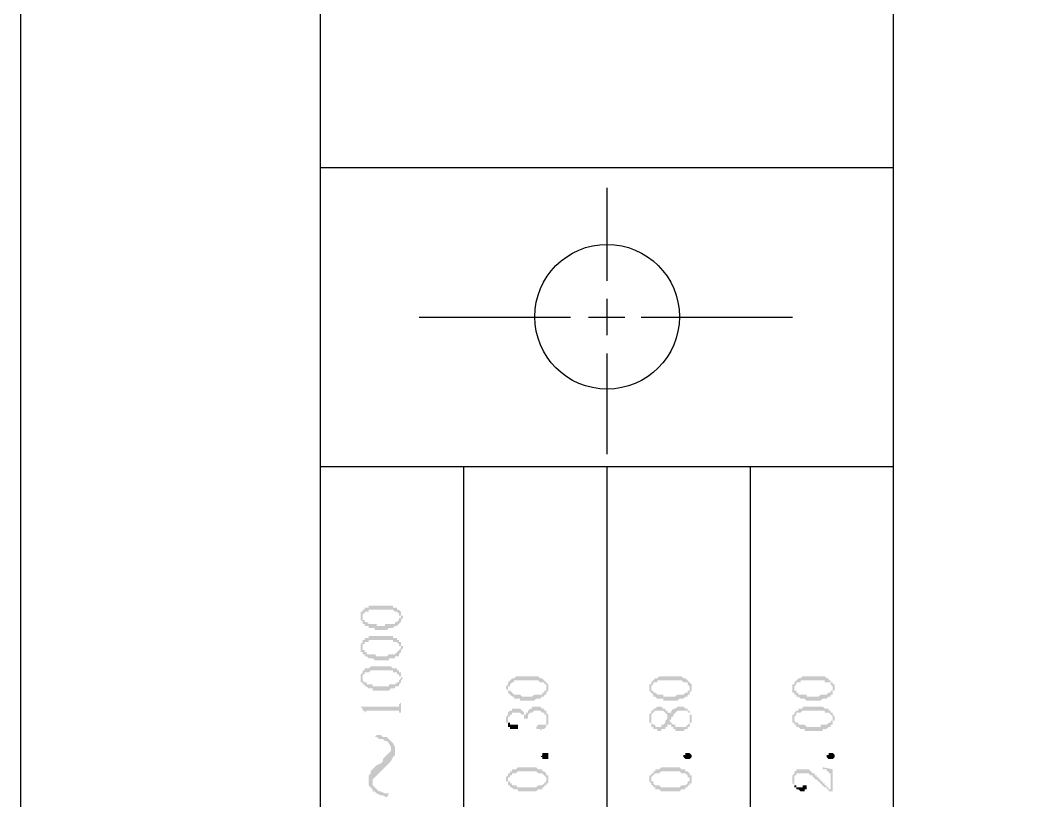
# Model space of a CAD drawing. Header units: millimetres. Extents: x 1233 to 2351, y 1180 to 1535.
# Drawn here: x 1477.96 to 1500.85, y 1349.07 to 1366.5 of the extents above; entities that cross this region are included whole.
import ezdxf

# ---------------------------------------------------------------- set-up
doc = ezdxf.new("R2010")
doc.units = ezdxf.units.MM

msp = doc.modelspace()

# ---------------------------------------------------------------- hatches: boundary and pattern name
at = {"transparency": 33554559}
for points in [[(1485.57092, 1353.14951), (1485.57092, 1353.10438), (1485.57092, 1353.10438), (1485.61605, 1353.05924), (1485.61605, 1353.19464), (1485.61605, 1353.23977), (1485.66118, 1353.23977), (1485.66118, 1353.28491), (1485.75145, 1353.28491), (1485.75145, 1353.33004), (1486.29303, 1353.33004), (1486.33817, 1353.28491), (1486.3833, 1353.28491), (1486.42843, 1353.23977), (1486.42843, 1353.19464), (1486.47356, 1353.19464), (1486.47356, 1353.14951), (1486.47356, 1353.28491), (1486.42843, 1353.33004), (1486.3833, 1353.33004), (1486.3833, 1353.37517), (1486.29303, 1353.37517), (1486.29303, 1353.4203), (1485.75145, 1353.4203), (1485.75145, 1353.37517), (1485.66118, 1353.37517), (1485.66118, 1353.33004), (1485.61605, 1353.33004), (1485.61605, 1353.28491), (1485.57092, 1353.28491), (1485.57092, 1353.23977), (1485.57092, 1353.19464)], [(1485.61605, 1353.05924), (1485.61605, 1353.01411), (1485.66118, 1353.01411), (1485.66118, 1352.96898), (1485.75145, 1352.96898), (1485.75145, 1352.92385), (1485.88684, 1352.92385), (1485.88684, 1352.87872), (1486.15764, 1352.87872), (1486.20277, 1352.92385), (1486.29303, 1352.92385), (1486.33817, 1352.96898), (1486.3833, 1352.96898), (1486.42843, 1353.01411), (1486.42843, 1353.01411), (1486.47356, 1353.05924), (1486.47356, 1353.10438), (1486.47356, 1353.10438), (1486.51869, 1353.14951), (1486.51869, 1353.19464), (1486.47356, 1353.19464), (1486.47356, 1353.23977), (1486.47356, 1353.28491), (1486.47356, 1353.14951), (1486.42843, 1353.14951), (1486.42843, 1353.10438), (1486.42843, 1353.10438), (1486.3833, 1353.05924), (1486.33817, 1353.05924), (1486.33817, 1353.01411), (1486.1125, 1353.01411), (1486.1125, 1352.96898), (1485.93198, 1352.96898), (1485.93198, 1353.01411), (1485.75145, 1353.01411), (1485.70631, 1353.05924), (1485.66118, 1353.05924), (1485.66118, 1353.10438), (1485.61605, 1353.10438), (1485.61605, 1353.14951), (1485.61605, 1353.14951)], [(1485.57092, 1352.47253), (1485.57092, 1352.38226), (1485.61605, 1352.38226), (1485.61605, 1352.47253), (1485.61605, 1352.51766), (1485.61605, 1352.56279), (1485.66118, 1352.56279), (1485.66118, 1352.60792), (1485.75145, 1352.60792), (1485.75145, 1352.65306), (1486.29303, 1352.65306), (1486.29303, 1352.60792), (1486.3833, 1352.60792), (1486.42843, 1352.56279), (1486.42843, 1352.51766), (1486.47356, 1352.51766), (1486.47356, 1352.47253), (1486.47356, 1352.60792), (1486.42843, 1352.60792), (1486.42843, 1352.65306), (1486.3833, 1352.65306), (1486.3833, 1352.69819), (1486.29303, 1352.69819), (1486.29303, 1352.74332), (1485.75145, 1352.74332), (1485.75145, 1352.69819), (1485.66118, 1352.69819), (1485.66118, 1352.65306), (1485.61605, 1352.65306), (1485.61605, 1352.60792), (1485.61605, 1352.60792), (1485.57092, 1352.56279), (1485.57092, 1352.51766), (1485.57092, 1352.51766)], [(1485.61605, 1352.38226), (1485.61605, 1352.33713), (1485.66118, 1352.33713), (1485.66118, 1352.292), (1485.70631, 1352.292), (1485.75145, 1352.24687), (1485.84171, 1352.24687), (1485.88684, 1352.20173), (1486.20277, 1352.20173), (1486.20277, 1352.24687), (1486.33817, 1352.24687), (1486.33817, 1352.292), (1486.42843, 1352.292), (1486.42843, 1352.33713), (1486.42843, 1352.33713), (1486.47356, 1352.38226), (1486.47356, 1352.42739), (1486.47356, 1352.42739), (1486.51869, 1352.47253), (1486.51869, 1352.51766), (1486.47356, 1352.51766), (1486.47356, 1352.56279), (1486.47356, 1352.60792), (1486.47356, 1352.47253), (1486.47356, 1352.47253), (1486.42843, 1352.42739), (1486.42843, 1352.42739), (1486.3833, 1352.38226), (1486.3833, 1352.38226), (1486.33817, 1352.33713), (1486.20277, 1352.33713), (1486.15764, 1352.292), (1485.93198, 1352.292), (1485.88684, 1352.33713), (1485.70631, 1352.33713), (1485.70631, 1352.38226), (1485.66118, 1352.38226), (1485.66118, 1352.42739), (1485.61605, 1352.42739), (1485.61605, 1352.47253), (1485.61605, 1352.47253)], [(1485.57092, 1351.79554), (1485.57092, 1351.75041), (1485.57092, 1351.70528), (1485.61605, 1351.70528), (1485.61605, 1351.66015), (1485.61605, 1351.79554), (1485.61605, 1351.84068), (1485.61605, 1351.88581), (1485.66118, 1351.88581), (1485.66118, 1351.93094), (1485.75145, 1351.93094), (1485.79658, 1351.97607), (1486.29303, 1351.97607), (1486.29303, 1351.93094), (1486.3833, 1351.93094), (1486.3833, 1351.88581), (1486.42843, 1351.88581), (1486.42843, 1351.84068), (1486.47356, 1351.84068), (1486.47356, 1351.79554), (1486.47356, 1351.93094), (1486.42843, 1351.93094), (1486.42843, 1351.97607), (1486.3833, 1351.97607), (1486.3833, 1352.0212), (1486.29303, 1352.0212), (1486.2479, 1352.06634), (1485.79658, 1352.06634), (1485.75145, 1352.0212), (1485.66118, 1352.0212), (1485.66118, 1351.97607), (1485.61605, 1351.97607), (1485.61605, 1351.93094), (1485.61605, 1351.93094), (1485.57092, 1351.88581), (1485.57092, 1351.84068), (1485.57092, 1351.84068)], [(1485.61605, 1351.66015), (1485.66118, 1351.66015), (1485.66118, 1351.61502), (1485.70631, 1351.61502), (1485.75145, 1351.56988), (1485.84171, 1351.56988), (1485.84171, 1351.52475), (1486.20277, 1351.52475), (1486.2479, 1351.56988), (1486.33817, 1351.56988), (1486.33817, 1351.61502), (1486.42843, 1351.61502), (1486.42843, 1351.66015), (1486.42843, 1351.66015), (1486.47356, 1351.70528), (1486.47356, 1351.75041), (1486.47356, 1351.75041), (1486.51869, 1351.79554), (1486.51869, 1351.79554), (1486.47356, 1351.84068), (1486.47356, 1351.88581), (1486.47356, 1351.93094), (1486.47356, 1351.79554), (1486.47356, 1351.79554), (1486.42843, 1351.75041), (1486.42843, 1351.70528), (1486.3833, 1351.70528), (1486.33817, 1351.66015), (1486.20277, 1351.66015), (1486.20277, 1351.61502), (1485.84171, 1351.61502), (1485.84171, 1351.66015), (1485.70631, 1351.66015), (1485.70631, 1351.70528), (1485.66118, 1351.70528), (1485.61605, 1351.75041), (1485.61605, 1351.79554), (1485.61605, 1351.79554)], [(1488.82043, 1351.56988), (1488.82043, 1351.56988), (1488.86557, 1351.52475), (1488.86557, 1351.47962), (1488.86557, 1351.56988), (1488.86557, 1351.61502), (1488.9107, 1351.61502), (1488.9107, 1351.66015), (1488.9107, 1351.66015), (1488.95583, 1351.70528), (1489.00096, 1351.70528), (1489.00096, 1351.75041), (1489.54255, 1351.75041), (1489.58768, 1351.70528), (1489.67795, 1351.70528), (1489.67795, 1351.66015), (1489.72308, 1351.66015), (1489.72308, 1351.61502), (1489.72308, 1351.56988), (1489.72308, 1351.70528), (1489.72308, 1351.70528), (1489.67795, 1351.75041), (1489.67795, 1351.75041), (1489.63281, 1351.79554), (1489.58768, 1351.79554), (1489.54255, 1351.84068), (1489.0461, 1351.84068), (1489.00096, 1351.79554), (1488.95583, 1351.79554), (1488.9107, 1351.75041), (1488.9107, 1351.75041), (1488.86557, 1351.70528), (1488.86557, 1351.66015), (1488.86557, 1351.66015), (1488.82043, 1351.61502), (1488.82043, 1351.61502)], [(1492.02482, 1351.56988), (1492.02482, 1351.52475), (1492.06995, 1351.47962), (1492.06995, 1351.56988), (1492.06995, 1351.61502), (1492.06995, 1351.61502), (1492.11508, 1351.66015), (1492.11508, 1351.70528), (1492.20535, 1351.70528), (1492.20535, 1351.75041), (1492.74693, 1351.75041), (1492.79207, 1351.70528), (1492.88233, 1351.70528), (1492.88233, 1351.66015), (1492.88233, 1351.66015), (1492.92746, 1351.61502), (1492.92746, 1351.56988), (1492.92746, 1351.70528), (1492.92746, 1351.70528), (1492.88233, 1351.75041), (1492.88233, 1351.75041), (1492.8372, 1351.79554), (1492.79207, 1351.79554), (1492.74693, 1351.84068), (1492.25048, 1351.84068), (1492.20535, 1351.79554), (1492.16022, 1351.79554), (1492.11508, 1351.75041), (1492.11508, 1351.75041), (1492.06995, 1351.70528), (1492.06995, 1351.66015), (1492.02482, 1351.66015), (1492.02482, 1351.61502), (1492.02482, 1351.61502)], [(1495.2292, 1351.56988), (1495.2292, 1351.47962), (1495.27434, 1351.47962), (1495.27434, 1351.56988), (1495.27434, 1351.61502), (1495.27434, 1351.61502), (1495.31947, 1351.66015), (1495.31947, 1351.70528), (1495.40973, 1351.70528), (1495.40973, 1351.75041), (1495.95132, 1351.75041), (1495.95132, 1351.70528), (1496.08671, 1351.70528), (1496.08671, 1351.66015), (1496.08671, 1351.66015), (1496.13185, 1351.61502), (1496.13185, 1351.56988), (1496.13185, 1351.70528), (1496.08671, 1351.70528), (1496.08671, 1351.75041), (1496.04158, 1351.75041), (1496.04158, 1351.79554), (1495.99645, 1351.79554), (1495.95132, 1351.84068), (1495.45486, 1351.84068), (1495.40973, 1351.79554), (1495.3646, 1351.79554), (1495.31947, 1351.75041), (1495.31947, 1351.75041), (1495.27434, 1351.70528), (1495.27434, 1351.66015), (1495.2292, 1351.66015), (1495.2292, 1351.61502), (1495.2292, 1351.61502)], [(1488.86557, 1351.47962), (1488.9107, 1351.43449), (1488.9107, 1351.43449), (1488.95583, 1351.38935), (1489.00096, 1351.38935), (1489.00096, 1351.34422), (1489.13636, 1351.34422), (1489.13636, 1351.29909), (1489.45229, 1351.29909), (1489.49742, 1351.34422), (1489.58768, 1351.34422), (1489.63281, 1351.38935), (1489.67795, 1351.38935), (1489.67795, 1351.43449), (1489.72308, 1351.43449), (1489.72308, 1351.47962), (1489.72308, 1351.47962), (1489.76821, 1351.52475), (1489.76821, 1351.56988), (1489.76821, 1351.61502), (1489.76821, 1351.66015), (1489.76821, 1351.66015), (1489.72308, 1351.70528), (1489.72308, 1351.56988), (1489.72308, 1351.52475), (1489.67795, 1351.52475), (1489.67795, 1351.47962), (1489.63281, 1351.47962), (1489.63281, 1351.43449), (1489.45229, 1351.43449), (1489.40715, 1351.38935), (1489.18149, 1351.38935), (1489.13636, 1351.43449), (1489.00096, 1351.43449), (1488.95583, 1351.47962), (1488.95583, 1351.47962), (1488.9107, 1351.52475), (1488.86557, 1351.52475), (1488.86557, 1351.56988), (1488.86557, 1351.56988)], [(1492.06995, 1351.47962), (1492.11508, 1351.43449), (1492.11508, 1351.38935), (1492.16022, 1351.38935), (1492.20535, 1351.34422), (1492.34074, 1351.34422), (1492.34074, 1351.29909), (1492.65667, 1351.29909), (1492.7018, 1351.34422), (1492.79207, 1351.34422), (1492.8372, 1351.38935), (1492.88233, 1351.38935), (1492.88233, 1351.43449), (1492.92746, 1351.43449), (1492.92746, 1351.47962), (1492.92746, 1351.47962), (1492.97259, 1351.52475), (1492.97259, 1351.56988), (1492.97259, 1351.61502), (1492.97259, 1351.66015), (1492.97259, 1351.66015), (1492.92746, 1351.70528), (1492.92746, 1351.56988), (1492.92746, 1351.52475), (1492.88233, 1351.52475), (1492.88233, 1351.47962), (1492.8372, 1351.47962), (1492.79207, 1351.43449), (1492.65667, 1351.43449), (1492.61154, 1351.38935), (1492.34074, 1351.38935), (1492.34074, 1351.43449), (1492.20535, 1351.43449), (1492.16022, 1351.47962), (1492.11508, 1351.47962), (1492.11508, 1351.52475), (1492.06995, 1351.52475), (1492.06995, 1351.56988), (1492.06995, 1351.56988)], [(1495.27434, 1351.47962), (1495.27434, 1351.43449), (1495.31947, 1351.43449), (1495.31947, 1351.38935), (1495.3646, 1351.38935), (1495.40973, 1351.34422), (1495.5, 1351.34422), (1495.54513, 1351.29909), (1495.86105, 1351.29909), (1495.90619, 1351.34422), (1495.99645, 1351.34422), (1496.04158, 1351.38935), (1496.08671, 1351.38935), (1496.08671, 1351.43449), (1496.13185, 1351.43449), (1496.13185, 1351.47962), (1496.13185, 1351.52475), (1496.17698, 1351.52475), (1496.17698, 1351.56988), (1496.17698, 1351.61502), (1496.17698, 1351.66015), (1496.13185, 1351.66015), (1496.13185, 1351.70528), (1496.13185, 1351.56988), (1496.13185, 1351.52475), (1496.08671, 1351.52475), (1496.08671, 1351.47962), (1496.04158, 1351.47962), (1495.99645, 1351.43449), (1495.86105, 1351.43449), (1495.81592, 1351.38935), (1495.54513, 1351.38935), (1495.54513, 1351.43449), (1495.3646, 1351.43449), (1495.3646, 1351.47962), (1495.31947, 1351.47962), (1495.31947, 1351.52475), (1495.27434, 1351.52475), (1495.27434, 1351.56988), (1495.27434, 1351.56988)], [(1485.57092, 1351.16369), (1485.57092, 1351.16369), (1485.61605, 1351.11856), (1485.61605, 1351.07343), (1485.66118, 1351.07343), (1485.66118, 1351.0283), (1485.66118, 1350.93803), (1485.66118, 1351.0283), (1485.70631, 1351.07343), (1486.42843, 1351.07343), (1486.42843, 1351.0283), (1486.47356, 1351.0283), (1486.47356, 1350.93803), (1486.47356, 1351.34422), (1486.47356, 1351.25396), (1486.47356, 1351.25396), (1486.42843, 1351.20883), (1486.42843, 1351.16369), (1486.3833, 1351.16369)], [(1488.82043, 1350.8929), (1488.82043, 1350.80264), (1488.86557, 1350.80264), (1488.86557, 1350.7575), (1488.86557, 1350.8929), (1488.86557, 1350.93803), (1488.9107, 1350.93803), (1488.9107, 1350.98316), (1488.95583, 1350.98316), (1488.95583, 1351.0283), (1489.13636, 1351.0283), (1489.18149, 1350.98316), (1489.22662, 1350.98316), (1489.22662, 1350.93803), (1489.22662, 1350.8929), (1489.27176, 1350.8929), (1489.27176, 1350.80264), (1489.27176, 1350.8929), (1489.31689, 1350.8929), (1489.31689, 1350.93803), (1489.31689, 1350.98316), (1489.31689, 1350.98316), (1489.36202, 1351.0283), (1489.40715, 1351.0283), (1489.45229, 1351.07343), (1489.58768, 1351.07343), (1489.63281, 1351.0283), (1489.67795, 1351.0283), (1489.67795, 1350.98316), (1489.72308, 1350.98316), (1489.72308, 1350.93803), (1489.72308, 1350.84777), (1489.72308, 1351.0283), (1489.72308, 1351.07343), (1489.67795, 1351.07343), (1489.67795, 1351.11856), (1489.63281, 1351.11856), (1489.58768, 1351.16369), (1489.40715, 1351.16369), (1489.40715, 1351.11856), (1489.36202, 1351.11856), (1489.31689, 1351.07343), (1489.31689, 1351.0283), (1489.27176, 1351.0283), (1489.27176, 1350.93803), (1489.27176, 1350.98316), (1489.22662, 1350.98316), (1489.22662, 1351.0283), (1489.22662, 1351.0283), (1489.18149, 1351.07343), (1489.18149, 1351.07343), (1489.13636, 1351.11856), (1488.95583, 1351.11856), (1488.95583, 1351.07343), (1488.9107, 1351.07343), (1488.86557, 1351.0283), (1488.86557, 1350.98316), (1488.86557, 1350.98316), (1488.82043, 1350.93803), (1488.82043, 1350.93803)], [(1492.02482, 1350.8929), (1492.02482, 1350.80264), (1492.06995, 1350.80264), (1492.06995, 1350.7575), (1492.06995, 1350.71237), (1492.11508, 1350.71237), (1492.11508, 1350.66724), (1492.20535, 1350.66724), (1492.20535, 1350.62211), (1492.29561, 1350.62211), (1492.29561, 1350.66724), (1492.38588, 1350.66724), (1492.38588, 1350.71237), (1492.43101, 1350.71237), (1492.43101, 1350.7575), (1492.47614, 1350.7575), (1492.47614, 1350.80264), (1492.47614, 1350.7575), (1492.47614, 1350.84777), (1492.47614, 1350.84777), (1492.52127, 1350.8929), (1492.52127, 1350.93803), (1492.56641, 1350.93803), (1492.56641, 1350.98316), (1492.56641, 1350.98316), (1492.61154, 1351.0283), (1492.61154, 1351.0283), (1492.65667, 1351.07343), (1492.88233, 1351.07343), (1492.88233, 1351.0283), (1492.92746, 1351.0283), (1492.92746, 1350.93803), (1492.92746, 1350.7575), (1492.92746, 1350.80264), (1492.97259, 1350.80264), (1492.97259, 1350.84777), (1492.97259, 1350.93803), (1492.97259, 1350.98316), (1492.92746, 1350.98316), (1492.92746, 1351.0283), (1492.92746, 1351.07343), (1492.88233, 1351.07343), (1492.88233, 1351.11856), (1492.8372, 1351.11856), (1492.79207, 1351.16369), (1492.65667, 1351.16369), (1492.61154, 1351.11856), (1492.56641, 1351.11856), (1492.52127, 1351.07343), (1492.52127, 1351.0283), (1492.47614, 1351.0283), (1492.47614, 1350.98316), (1492.47614, 1351.0283), (1492.43101, 1350.93803), (1492.43101, 1350.8929), (1492.43101, 1350.8929), (1492.38588, 1350.84777), (1492.38588, 1350.80264), (1492.38588, 1350.80264), (1492.34074, 1350.7575), (1492.29561, 1350.7575), (1492.29561, 1350.71237), (1492.16022, 1350.71237), (1492.16022, 1350.7575), (1492.11508, 1350.7575), (1492.06995, 1350.80264), (1492.06995, 1350.84777), (1492.06995, 1351.0283), (1492.06995, 1351.0283), (1492.02482, 1350.98316), (1492.02482, 1350.93803), (1492.02482, 1350.93803)], [(1492.06995, 1351.0283), (1492.06995, 1350.8929), (1492.06995, 1350.93803), (1492.06995, 1350.98316), (1492.06995, 1350.98316), (1492.11508, 1351.0283), (1492.11508, 1351.0283), (1492.16022, 1351.07343), (1492.34074, 1351.07343), (1492.38588, 1351.0283), (1492.38588, 1351.0283), (1492.43101, 1350.98316), (1492.43101, 1350.93803), (1492.47614, 1351.0283), (1492.43101, 1351.0283), (1492.43101, 1351.07343), (1492.38588, 1351.07343), (1492.38588, 1351.11856), (1492.34074, 1351.11856), (1492.29561, 1351.16369), (1492.20535, 1351.16369), (1492.16022, 1351.11856), (1492.11508, 1351.11856), (1492.11508, 1351.07343), (1492.06995, 1351.07343)], [(1495.2292, 1350.8929), (1495.2292, 1350.84777), (1495.2292, 1350.80264), (1495.27434, 1350.80264), (1495.27434, 1350.7575), (1495.27434, 1350.8929), (1495.27434, 1350.93803), (1495.27434, 1350.93803), (1495.31947, 1350.98316), (1495.31947, 1351.0283), (1495.40973, 1351.0283), (1495.45486, 1351.07343), (1495.95132, 1351.07343), (1495.95132, 1351.0283), (1496.04158, 1351.0283), (1496.08671, 1350.98316), (1496.08671, 1350.98316), (1496.13185, 1350.93803), (1496.13185, 1350.8929), (1496.13185, 1351.0283), (1496.08671, 1351.0283), (1496.08671, 1351.07343), (1496.04158, 1351.07343), (1496.04158, 1351.11856), (1495.95132, 1351.11856), (1495.90619, 1351.16369), (1495.45486, 1351.16369), (1495.45486, 1351.11856), (1495.3646, 1351.11856), (1495.3646, 1351.07343), (1495.31947, 1351.07343), (1495.27434, 1351.0283), (1495.27434, 1350.98316), (1495.2292, 1350.98316), (1495.2292, 1350.93803), (1495.2292, 1350.93803)], [(1489.49742, 1350.71237), (1489.49742, 1350.66724), (1489.58768, 1350.66724), (1489.58768, 1350.62211), (1489.58768, 1350.62211), (1489.63281, 1350.66724), (1489.67795, 1350.66724), (1489.72308, 1350.71237), (1489.72308, 1350.7575), (1489.76821, 1350.7575), (1489.76821, 1350.80264), (1489.76821, 1350.8929), (1489.76821, 1350.93803), (1489.76821, 1350.98316), (1489.76821, 1350.98316), (1489.72308, 1351.0283), (1489.72308, 1350.84777), (1489.72308, 1350.7575), (1489.54255, 1350.7575)], [(1492.47614, 1350.7575), (1492.52127, 1350.7575), (1492.52127, 1350.71237), (1492.56641, 1350.71237), (1492.56641, 1350.66724), (1492.61154, 1350.66724), (1492.61154, 1350.62211), (1492.79207, 1350.62211), (1492.8372, 1350.66724), (1492.88233, 1350.66724), (1492.88233, 1350.71237), (1492.92746, 1350.71237), (1492.92746, 1350.7575), (1492.92746, 1350.8929), (1492.92746, 1350.80264), (1492.92746, 1350.80264), (1492.88233, 1350.7575), (1492.88233, 1350.7575), (1492.8372, 1350.71237), (1492.61154, 1350.71237), (1492.61154, 1350.7575), (1492.56641, 1350.7575), (1492.52127, 1350.80264), (1492.52127, 1350.80264), (1492.47614, 1350.84777)], [(1495.27434, 1350.7575), (1495.31947, 1350.7575), (1495.31947, 1350.71237), (1495.3646, 1350.71237), (1495.40973, 1350.66724), (1495.5, 1350.66724), (1495.5, 1350.62211), (1495.90619, 1350.62211), (1495.90619, 1350.66724), (1495.99645, 1350.66724), (1496.04158, 1350.71237), (1496.08671, 1350.71237), (1496.08671, 1350.7575), (1496.13185, 1350.7575), (1496.13185, 1350.80264), (1496.13185, 1350.84777), (1496.17698, 1350.84777), (1496.17698, 1350.8929), (1496.17698, 1350.93803), (1496.17698, 1350.93803), (1496.13185, 1350.98316), (1496.13185, 1351.0283), (1496.13185, 1350.8929), (1496.13185, 1350.84777), (1496.08671, 1350.84777), (1496.08671, 1350.80264), (1496.04158, 1350.80264), (1495.99645, 1350.7575), (1495.86105, 1350.7575), (1495.86105, 1350.71237), (1495.54513, 1350.71237), (1495.5, 1350.7575), (1495.3646, 1350.7575), (1495.3646, 1350.80264), (1495.31947, 1350.80264), (1495.27434, 1350.84777), (1495.27434, 1350.8929), (1495.27434, 1350.8929)], [(1488.86557, 1350.7575), (1488.86557, 1350.71237), (1488.9107, 1350.71237), (1488.9107, 1350.66724), (1489.09123, 1350.66724), (1489.09123, 1350.71237), (1489.09123, 1350.7575), (1488.9107, 1350.7575), (1488.9107, 1350.80264), (1488.86557, 1350.80264), (1488.86557, 1350.84777), (1488.86557, 1350.84777)], [(1485.88684, 1350.48671), (1485.93198, 1350.48671), (1485.97711, 1350.44158), (1486.06737, 1350.44158), (1486.1125, 1350.39645), (1486.15764, 1350.39645), (1486.20277, 1350.35131), (1486.2479, 1350.26105), (1486.2479, 1349.94512), (1486.2479, 1349.94512), (1486.29303, 1350.03539), (1486.33817, 1350.08052), (1486.33817, 1350.26105), (1486.29303, 1350.35131), (1486.2479, 1350.39645), (1486.2479, 1350.39645), (1486.20277, 1350.44158), (1486.15764, 1350.48671), (1486.06737, 1350.48671), (1486.02224, 1350.53184), (1485.93198, 1350.53184)], [(1485.75145, 1349.4938), (1485.75145, 1349.40354), (1485.79658, 1349.35841), (1485.84171, 1349.31327), (1485.84171, 1349.4938), (1485.84171, 1349.53894), (1485.88684, 1349.58407), (1485.93198, 1349.6292), (1485.97711, 1349.67433), (1486.02224, 1349.71946), (1486.06737, 1349.7646), (1486.1125, 1349.80973), (1486.15764, 1349.85486), (1486.15764, 1349.85486), (1486.20277, 1349.89999), (1486.2479, 1349.94512), (1486.2479, 1350.21592), (1486.2479, 1350.17079), (1486.20277, 1350.12565), (1486.15764, 1350.08052), (1486.1125, 1350.03539), (1486.06737, 1349.99026), (1486.06737, 1349.94512), (1486.02224, 1349.89999), (1485.93198, 1349.85486), (1485.93198, 1349.85486), (1485.88684, 1349.80973), (1485.84171, 1349.7646), (1485.79658, 1349.71946), (1485.79658, 1349.67433), (1485.75145, 1349.6292), (1485.75145, 1349.58407)], [(1489.76821, 1350.03539), (1489.76821, 1349.99026), (1489.63281, 1349.99026), (1489.63281, 1350.03539), (1489.58768, 1350.03539), (1489.63281, 1350.08052), (1489.63281, 1350.12565), (1489.76821, 1350.12565), (1489.76821, 1350.08052), (1489.76821, 1350.03539)], [(1492.97259, 1350.03539), (1492.97259, 1350.03539), (1492.92746, 1349.99026), (1492.8372, 1349.99026), (1492.79207, 1350.03539), (1492.79207, 1350.08052), (1492.8372, 1350.08052), (1492.8372, 1350.12565), (1492.92746, 1350.12565), (1492.97259, 1350.08052), (1492.97259, 1350.03539)], [(1496.17698, 1350.03539), (1496.17698, 1350.03539), (1496.13185, 1349.99026), (1496.04158, 1349.99026), (1495.99645, 1350.03539), (1495.99645, 1350.08052), (1496.04158, 1350.08052), (1496.04158, 1350.12565), (1496.13185, 1350.12565), (1496.17698, 1350.08052), (1496.17698, 1350.03539)], [(1488.82043, 1349.53894), (1488.82043, 1349.4938), (1488.86557, 1349.4938), (1488.86557, 1349.44867), (1488.86557, 1349.40354), (1488.86557, 1349.53894), (1488.86557, 1349.58407), (1488.9107, 1349.58407), (1488.9107, 1349.6292), (1488.95583, 1349.6292), (1488.95583, 1349.67433), (1489.0461, 1349.67433), (1489.09123, 1349.71946), (1489.49742, 1349.71946), (1489.54255, 1349.67433), (1489.63281, 1349.67433), (1489.67795, 1349.6292), (1489.67795, 1349.6292), (1489.72308, 1349.58407), (1489.72308, 1349.53894), (1489.72308, 1349.67433), (1489.72308, 1349.67433), (1489.67795, 1349.71946), (1489.63281, 1349.71946), (1489.63281, 1349.7646), (1489.54255, 1349.7646), (1489.49742, 1349.80973), (1489.09123, 1349.80973), (1489.0461, 1349.7646), (1488.95583, 1349.7646), (1488.95583, 1349.71946), (1488.9107, 1349.71946), (1488.9107, 1349.67433), (1488.86557, 1349.67433), (1488.86557, 1349.6292), (1488.86557, 1349.6292), (1488.82043, 1349.58407), (1488.82043, 1349.58407)], [(1492.02482, 1349.53894), (1492.02482, 1349.4938), (1492.02482, 1349.4938), (1492.06995, 1349.44867), (1492.06995, 1349.40354), (1492.06995, 1349.53894), (1492.06995, 1349.58407), (1492.06995, 1349.58407), (1492.11508, 1349.6292), (1492.11508, 1349.6292), (1492.16022, 1349.67433), (1492.25048, 1349.67433), (1492.29561, 1349.71946), (1492.7018, 1349.71946), (1492.74693, 1349.67433), (1492.8372, 1349.67433), (1492.88233, 1349.6292), (1492.88233, 1349.58407), (1492.92746, 1349.58407), (1492.92746, 1349.53894), (1492.92746, 1349.67433), (1492.92746, 1349.67433), (1492.88233, 1349.71946), (1492.8372, 1349.71946), (1492.8372, 1349.7646), (1492.74693, 1349.7646), (1492.7018, 1349.80973), (1492.29561, 1349.80973), (1492.25048, 1349.7646), (1492.16022, 1349.7646), (1492.16022, 1349.71946), (1492.11508, 1349.71946), (1492.11508, 1349.67433), (1492.06995, 1349.67433), (1492.06995, 1349.6292), (1492.02482, 1349.6292), (1492.02482, 1349.58407), (1492.02482, 1349.58407)], [(1495.2292, 1349.53894), (1495.2292, 1349.4938), (1495.2292, 1349.44867), (1495.2292, 1349.44867), (1495.27434, 1349.40354), (1495.27434, 1349.53894), (1495.27434, 1349.6292), (1495.31947, 1349.6292), (1495.31947, 1349.67433), (1495.59026, 1349.67433), (1495.63539, 1349.6292), (1495.68052, 1349.6292), (1495.68052, 1349.58407), (1495.72566, 1349.58407), (1495.72566, 1349.53894), (1495.77079, 1349.53894), (1495.81592, 1349.4938), (1495.81592, 1349.4938), (1495.86105, 1349.44867), (1495.86105, 1349.44867), (1495.90619, 1349.40354), (1495.90619, 1349.40354), (1495.95132, 1349.35841), (1495.99645, 1349.35841), (1495.99645, 1349.31327), (1496.04158, 1349.31327), (1496.04158, 1349.26814), (1496.08671, 1349.26814), (1496.08671, 1349.31327), (1496.04158, 1349.31327), (1496.04158, 1349.35841), (1495.99645, 1349.35841), (1495.99645, 1349.40354), (1495.95132, 1349.40354), (1495.95132, 1349.44867), (1495.90619, 1349.44867), (1495.90619, 1349.4938), (1495.86105, 1349.4938), (1495.86105, 1349.53894), (1495.81592, 1349.53894), (1495.81592, 1349.58407), (1495.77079, 1349.58407), (1495.77079, 1349.6292), (1495.72566, 1349.6292), (1495.72566, 1349.67433), (1495.68052, 1349.67433), (1495.63539, 1349.71946), (1495.63539, 1349.71946), (1495.59026, 1349.7646), (1495.31947, 1349.7646), (1495.31947, 1349.71946), (1495.27434, 1349.71946), (1495.27434, 1349.67433), (1495.27434, 1349.67433), (1495.2292, 1349.6292), (1495.2292, 1349.58407), (1495.2292, 1349.58407)], [(1495.90619, 1349.80973), (1495.90619, 1349.7646), (1495.99645, 1349.7646), (1495.99645, 1349.71946), (1496.04158, 1349.71946), (1496.04158, 1349.67433), (1496.08671, 1349.67433), (1496.08671, 1349.26814), (1496.13185, 1349.26814), (1496.13185, 1349.7646)], [(1485.84171, 1349.31327), (1485.84171, 1349.26814), (1485.88684, 1349.26814), (1485.93198, 1349.22301), (1486.02224, 1349.17788), (1486.06737, 1349.17788), (1486.15764, 1349.13275), (1486.20277, 1349.22301), (1486.1125, 1349.22301), (1486.02224, 1349.26814), (1485.97711, 1349.26814), (1485.93198, 1349.31327), (1485.93198, 1349.31327), (1485.88684, 1349.35841), (1485.84171, 1349.40354), (1485.84171, 1349.4938)], [(1488.86557, 1349.40354), (1488.9107, 1349.40354), (1488.9107, 1349.35841), (1488.95583, 1349.35841), (1489.00096, 1349.31327), (1489.09123, 1349.31327), (1489.09123, 1349.26814), (1489.49742, 1349.26814), (1489.54255, 1349.31327), (1489.63281, 1349.31327), (1489.63281, 1349.35841), (1489.67795, 1349.35841), (1489.67795, 1349.40354), (1489.72308, 1349.40354), (1489.72308, 1349.44867), (1489.76821, 1349.44867), (1489.76821, 1349.4938), (1489.76821, 1349.53894), (1489.76821, 1349.58407), (1489.76821, 1349.6292), (1489.72308, 1349.6292), (1489.72308, 1349.67433), (1489.72308, 1349.53894), (1489.72308, 1349.4938), (1489.72308, 1349.4938), (1489.67795, 1349.44867), (1489.67795, 1349.44867), (1489.63281, 1349.40354), (1489.54255, 1349.40354), (1489.49742, 1349.35841), (1489.09123, 1349.35841), (1489.0461, 1349.40354), (1488.95583, 1349.40354), (1488.95583, 1349.44867), (1488.9107, 1349.44867), (1488.9107, 1349.4938), (1488.86557, 1349.4938), (1488.86557, 1349.53894), (1488.86557, 1349.53894)], [(1492.06995, 1349.40354), (1492.11508, 1349.40354), (1492.11508, 1349.35841), (1492.16022, 1349.35841), (1492.16022, 1349.31327), (1492.25048, 1349.31327), (1492.29561, 1349.26814), (1492.7018, 1349.26814), (1492.74693, 1349.31327), (1492.8372, 1349.31327), (1492.8372, 1349.35841), (1492.88233, 1349.35841), (1492.88233, 1349.40354), (1492.92746, 1349.40354), (1492.92746, 1349.44867), (1492.97259, 1349.44867), (1492.97259, 1349.4938), (1492.97259, 1349.53894), (1492.97259, 1349.58407), (1492.97259, 1349.6292), (1492.92746, 1349.6292), (1492.92746, 1349.67433), (1492.92746, 1349.53894), (1492.92746, 1349.4938), (1492.88233, 1349.4938), (1492.88233, 1349.44867), (1492.88233, 1349.44867), (1492.8372, 1349.40354), (1492.74693, 1349.40354), (1492.7018, 1349.35841), (1492.29561, 1349.35841), (1492.25048, 1349.40354), (1492.16022, 1349.40354), (1492.11508, 1349.44867), (1492.11508, 1349.4938), (1492.06995, 1349.4938), (1492.06995, 1349.53894), (1492.06995, 1349.53894)], [(1495.27434, 1349.40354), (1495.27434, 1349.35841), (1495.31947, 1349.35841), (1495.31947, 1349.31327), (1495.3646, 1349.31327), (1495.40973, 1349.26814), (1495.5, 1349.26814), (1495.5, 1349.31327), (1495.54513, 1349.31327), (1495.54513, 1349.35841), (1495.54513, 1349.40354), (1495.45486, 1349.40354), (1495.45486, 1349.35841), (1495.31947, 1349.35841), (1495.31947, 1349.40354), (1495.27434, 1349.40354), (1495.27434, 1349.44867), (1495.27434, 1349.53894)]]:
    msp.add_hatch(color=256, dxfattribs=at).paths.add_polyline_path(points)

# ---------------------------------------------------------------- linework, layer by layer
msp.add_line((1484.66819, 1528.92707), (1484.66819, 1242.18613))
msp.add_lwpolyline([(1897.96173, 1237.92707), (1897.96173, 1534.92707), (1477.96174, 1534.92707), (1477.96174, 1237.92707)], close=True)
for points in [[(1497.48581, 1528.92707), (1497.48581, 1242.18613)], [(1484.66827, 1363.21398), (1497.48581, 1363.21398)], [(1491.07704, 1362.76266), (1491.07704, 1360.68658)], [(1491.07704, 1360.28039), (1491.07704, 1359.46801)], [(1486.87975, 1359.8742), (1490.26466, 1359.8742)], [(1490.67085, 1359.8742), (1491.48323, 1359.8742)], [(1491.84429, 1359.8742), (1495.2292, 1359.8742)], [(1491.07704, 1359.06182), (1491.07704, 1356.80522)], [(1484.66827, 1356.53442), (1497.48581, 1356.53442)], [(1487.87266, 1356.53442), (1487.87266, 1263.51701)], [(1491.07704, 1356.53442), (1491.07704, 1263.51701)], [(1494.28143, 1356.53442), (1494.28143, 1263.51701)]]:
    msp.add_lwpolyline(points)
msp.add_circle((1491.08426, 1359.8815), 1.61756)

doc.saveas('drawing.dxf')
